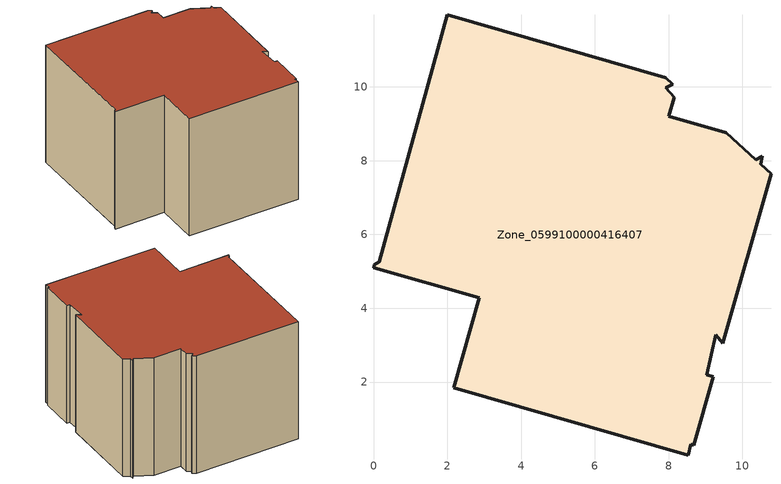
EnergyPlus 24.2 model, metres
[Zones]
Zone_0599100000416407
 floor ground (C_G): 9.03,2.2 9.21,2.14 8.68,0.28 8.59,0.31 8.53,0.02 2.17,1.85 2.86,4.29 0,5.09 0.03,5.18 0.16,5.25 1.99,11.95 7.92,10.25 8.11,10.08 7.92,9.98 8.16,9.72 8.01,9.2 9.56,8.76 10.37,8.02 10.53,8.11 10.5,7.9 10.78,7.65 9.47,3.05 9.28,3.29 z0
 wall outside (C_F): 1.99,11.95 0.16,5.25 0.03,5.18 0,5.09 2.86,4.29 2.17,1.85 8.53,0.02 8.59,0.31 8.68,0.28 9.21,2.14 9.03,2.2 9.28,3.29 9.47,3.05 10.78,7.65 10.5,7.9 10.53,8.11 10.37,8.02 9.56,8.76 8.01,9.2 8.16,9.72 7.92,9.98 8.11,10.08 7.92,10.25 1.99,11.95 z0:7.43
 roof outside (C_R): 9.21,2.14 9.03,2.2 9.28,3.29 9.47,3.05 10.78,7.65 10.5,7.9 10.53,8.11 10.37,8.02 9.56,8.76 8.01,9.2 8.16,9.72 7.92,9.98 8.11,10.08 7.92,10.25 1.99,11.95 0.16,5.25 0.03,5.18 0,5.09 2.86,4.29 2.17,1.85 8.53,0.02 8.59,0.31 8.68,0.28 z7.43
[BUILDING]
Pand.0599100000416407: North Axis=0; Terrain=City; Loads Convergence Tolerance Value=0.04; Temperature Convergence Tolerance Value=0.4; Solar Distribution=FullExterior; Maximum Number of Warmup Days=25; Minimum Number of Warmup Days=1
[Site:Location]
Rotterdam.The.Hague.AP_ZH_NLD Design_Conditions: Latitude=51.96; Longitude=4.45; Time Zone=1; Elevation=-4.5
[SITE:GROUNDTEMPERATURE:BUILDINGSURFACE]
18, 18, 18, 18, 18, 18, 18, 18, 18, 18, 18, 18
[MATERIAL] Thermal Absorptance=0.9; Solar Absorptance=0.7; Visible Absorptance=0.7
Name | Roughness | Thickness | Conductivity | Density | Specific Heat
G.D.2006-2014 | MediumSmooth | 0.15 | 0.06 | 540 | 1210
F.D.2006-2014 | Rough | 0.3 | 0.12 | 1920 | 840
R.D.2006-2014 | MediumRough | 0.2 | 0.08 | 1500 | 1000
[CONSTRUCTION]
C_G: G.D.2006-2014
C_F: F.D.2006-2014
C_R: R.D.2006-2014
[ZONE]
Zone_0599100000416407: Type=1; Multiplier=1; Ceiling Height=Autocalculate; Volume=Autocalculate; Floor Area=autocalculate; Part of Total Floor Area=Yes
[ZONEINFILTRATION:DESIGNFLOWRATE]
Infil_Zone_0599100000416407: Zone or ZoneList or Space or SpaceList=Zone_0599100000416407; Schedule=AlwaysOn; Design Flow Rate Calculation Method=Flow/Area; Flow Rate per Floor Area=0.0021; Constant Term Coefficient=1; Temperature Term Coefficient=0; Velocity Term Coefficient=0; Velocity Squared Term Coefficient=0
[HVACTEMPLATE:ZONE:IDEALLOADSAIRSYSTEM]
Zone_0599100000416407: Maximum Heating Supply Air Temperature=50; Minimum Cooling Supply Air Temperature=13; Maximum Heating Supply Air Humidity Ratio=0.0156; Minimum Cooling Supply Air Humidity Ratio=0.0077; Heating Limit=NoLimit; Cooling Limit=NoLimit; Dehumidification Control Type=ConstantSensibleHeatRatio; Cooling Sensible Heat Ratio=0.7; Dehumidification Setpoint=60; Humidification Control Type=None; Humidification Setpoint=30; Outdoor Air Method=None; Outdoor Air Flow Rate per Person=0.00944; Outdoor Air Flow Rate per Zone Floor Area=0; Outdoor Air Flow Rate per Zone=0; Demand Controlled Ventilation Type=None; Outdoor Air Economizer Type=NoEconomizer; Heat Recovery Type=None; Sensible Heat Recovery Effectiveness=0.7; Latent Heat Recovery Effectiveness=0.65
[ZONECONTROL:THERMOSTAT]
ThermostatControl_Zone_0599100000416407: Zone or ZoneList=Zone_0599100000416407; Control Type Schedule=DualSetpointControlType; Control 1=Thermostat_Zone_0599100000416407; Temperature Difference Between Cutout And Setpoint=0
[THERMOSTATSETPOINT:DUALSETPOINT]
Thermostat_Zone_0599100000416407: Heating Setpoint Temperature Schedule=HeatingSetpoint_Zone_0599100000416407; Cooling Setpoint Temperature Schedule=CoolingSetpoint_Zone_0599100000416407
[SCHEDULE:COMPACT]
HeatingSetpoint_Zone_0599100000416407: Through: 12/31, For: AllDays, Until: 24:00, 21
CoolingSetpoint_Zone_0599100000416407: Through: 12/31, For: AllDays, Until: 24:00, 24
DualSetpointControlType: Through: 12/31, For: AllDays, Until: 24:00, 4
AlwaysOn: Through: 12/31, For: AllDays, Until: 24:00, 1
